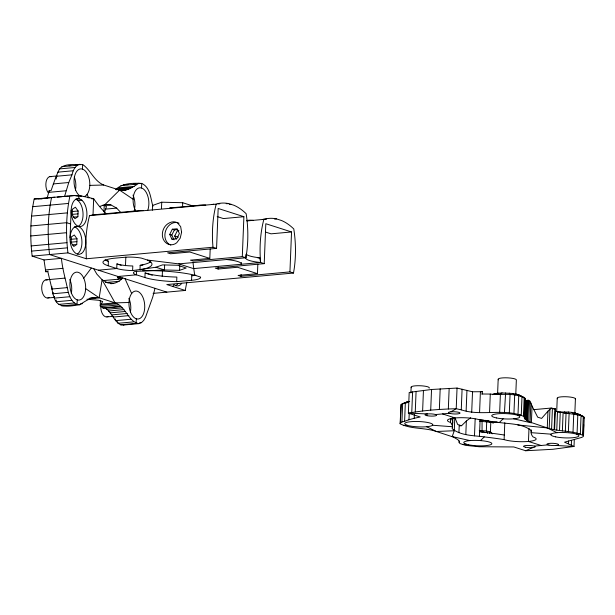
<?xml version="1.0" encoding="UTF-8"?>
<svg xmlns="http://www.w3.org/2000/svg" width="615" height="615" viewBox="0 0 615 615"><rect width="100%" height="100%" fill="white"/><g stroke="black" fill="none" stroke-linecap="round" stroke-linejoin="round"><path stroke-width="0.92" d="M154.988 288.327L152.743 297.107L145.571 317.125L143.749 320.392L141.458 322.606L138.852 323.628C128.204 321.806 125.983 306.439 115.059 302.864L99.176 297.775C91.75 296.338 85.477 301.089 79.781 304.709C73.2 304.886 69.872 297.775 68.311 292.371C66.043 281.032 62.546 269.924 61.415 258.354L44.003 259.937L32.134 256.132C29.943 237.136 30.25 217.764 34.179 199.006L73.892 195.593L81.787 196.054L93.665 198.691A116.412 64.89 84.8 0 0 106.08 213.536M246.846 220.931L263.858 219.378A78.351 43.673 84.8 0 1 276.458 218.902L281.547 220.531A78.351 43.673 84.8 0 1 293.786 228.964A78.351 43.673 84.8 0 1 294.17 269.032L293.509 273.037L289.934 271.892L291.541 231.963L265.811 223.722L264.212 263.651L260.637 262.505A20.833 3.974 2.3 0 1 245.869 257.777L242.295 256.632L243.901 216.703L218.171 208.462L216.565 248.391L212.99 247.245L86.315 258.769L67.919 252.88C65.736 233.877 66.036 214.512 69.964 195.747M54.389 296.468L54.351 298.121C57.956 309.468 71.002 305.878 79.781 304.709M142.595 270.746A49.761 9.494 2.3 0 1 194.671 275.182L200.559 277.065A20.695 3.951 2.3 0 1 191.565 280.309L176.674 281.662A34.817 6.642 2.3 0 1 144.925 277.542L136.407 274.82A17.412 3.321 2.3 0 1 135.246 271.423L164.443 269.977L179.595 270.354L186.222 267.994L177.689 265.265L162.537 264.888L155.91 267.241L132.617 270.577A17.405 3.321 2.3 0 1 116.742 268.517L108.225 265.788A30.589 5.835 2.3 0 1 113.437 258.308L124.561 257.293A13.868 2.645 2.3 0 1 141.573 258.169L147.469 260.06L178.757 263.881L245.869 257.777L245.977 254.61M70.041 237.844L71.156 210.076M76.775 244.501L77.006 238.758L74.284 234.984L71.325 236.936L71.094 242.679L73.823 246.454L76.775 244.501L72.247 244.908M77.89 216.726L78.12 210.991L75.399 207.217L72.439 209.169L72.209 214.912L74.938 218.686L77.89 216.726L73.362 217.141M78.482 226.366L74.607 226.95A14.037 7.826 84.8 0 1 81.803 239.589A14.037 7.826 84.8 0 1 77.513 253.903M77.221 299.874A14.037 7.826 84.8 0 0 84.87 281.409A14.037 7.826 84.8 0 0 71.232 277.042A14.037 7.826 84.8 0 0 77.221 299.874L77.036 304.463L61.562 305.87M82.472 169.087L82.656 164.497C75.199 165.22 65.152 162.683 59.54 168.902C56.073 175.813 53.651 183.285 51.076 190.604L49.139 190.781L47.024 198.553M86.315 258.769L85.869 240.965A78.351 43.673 84.8 0 1 89.544 215.65L93.019 214.881L93.665 198.691L91.827 198.86M120.671 306.616L103.258 308.2L100.183 305.939L100.414 300.243M103.966 211.783L104.235 205.133M108.225 265.788L108.409 261.198A30.589 5.835 2.3 0 1 105.042 259.814M132.617 270.577L132.802 265.988A17.405 3.321 2.3 0 1 116.927 263.927L116.742 268.517L98.369 270.193M125.483 265.711L125.829 257.155M136.553 271.146L136.407 274.82L118.034 276.489M136.292 318.801A14.037 7.826 84.8 0 0 143.941 300.328A14.037 7.826 84.8 0 0 130.295 295.961A14.037 7.826 84.8 0 0 136.292 318.801L136.107 323.39L120.632 324.797C113.706 321.153 111.869 312.297 105.196 308.03M141.542 188.006L141.727 183.416C132.517 183.047 122.654 183.001 115.681 189.512M150.783 261.759A49.754 9.494 2.3 0 1 140.159 265.319L139.974 269.908A49.754 9.494 2.3 0 0 147.469 260.06M144.925 277.542L145.109 272.96A34.817 6.642 2.3 0 0 176.859 277.073L176.674 281.662M150.268 262.513L150.344 260.606M152.366 210.215L152.558 205.456L161.73 202.197L182.709 202.719L193.617 206.21M161.476 208.57L161.73 202.197M162.229 276.512L162.46 270.815M164.636 265.211L164.443 269.977L155.91 267.241M179.595 270.354L179.788 265.588M182.563 206.517L182.709 202.719M191.565 280.309L191.749 275.72A20.695 3.951 2.3 0 0 195.808 275.189M242.295 256.632L193.356 261.083L190.465 260.16L209.815 258.4L210.192 248.975M257.831 264.235L257.454 273.66L237.505 267.271L218.156 269.032L218.233 267.141M289.934 271.892L240.995 276.343L241.072 274.436M400.096 423.743L401.118 404.47L408.967 401.395L402.656 403.64L401.918 421.998L400.38 422.828L400.096 423.743C411.02 429.378 424.627 427.379 436.335 431.484L453.524 437.119L457.975 439.756L459.451 441.747L459.167 442.662L460.151 443.615L465.586 445.36L479.177 446.744L513.809 446.951L525.679 450.749L552.9 449.281L574.018 446.452L574.279 439.879M400.38 422.828L401.118 404.47L406.953 401.895M401.918 421.998L404.601 421.321L405.339 402.963L409.713 401.387M404.601 421.321L408.975 419.745L409.229 413.326M410.905 392.939L411.127 387.266M412.588 391.932L409.19 392.516L408.368 413.172L411.758 412.588L412.588 391.932L431.538 389.48L457.045 388.065L472.528 391.786L482.314 391.701L482.221 394L481.737 394.1M408.975 419.745L414.202 418.292L414.349 414.541M411.758 412.588L415.256 411.988L416.086 391.34M415.256 411.988L422.62 410.989L423.451 390.333M422.62 410.989L430.708 410.136L431.538 389.48M430.708 410.136L439.348 409.467L440.179 388.811M439.348 409.467L448.335 408.983L449.165 388.326M504.169 439.602A139.997 26.729 2.3 0 0 485.865 437.088C474.511 435.382 461.442 436.143 452.171 428.724L452.479 426.426A139.974 26.706 2.3 0 0 450.48 422.436L450.626 418.769M452.317 424.973L452.625 417.462M452.471 427.733L452.886 417.485M469.945 440.601L452.217 436.573L454.27 430.746L454.769 418.285M457.045 388.065L456.215 408.721L450.949 411.804M458.921 432.699L459.228 425.096L457.637 424.435L455.162 418.215M459.167 442.662L459.236 440.832M556.068 445.483L574.018 446.452L564.547 442.185L581.69 437.419L583.228 436.589L583.512 435.674C572.588 430.039 558.981 432.038 547.273 427.925L528.716 421.644L524.964 419L524.157 417.67L524.441 416.747C504.938 407.668 481.514 416.686 461.258 409.851L462.088 389.195M466.124 411.012L466.954 390.356M465.816 434.444L466.355 421.021L470.667 417.762M471.697 412.442L472.528 391.786M474.48 435.874L475.164 418.976M479.577 412.35L480.407 391.694M479.439 436.381L480.123 419.507M489.563 412.419L490.293 394.061C501.686 395.26 514.94 392.301 525.179 398.389L524.441 416.747M497.604 393.523L498.173 379.347M499.657 412.673L500.395 394.315L502.017 392.924L512.733 393.462L518.23 394.576L524.195 397.444L523.457 415.802M504.438 412.673L505.607 392.924M504.792 422.743L504.115 439.617A17.543 3.344 2.3 0 0 528.47 441.447L541.085 445.491M509.312 412.911L510.05 394.553L509.258 393.108M513.94 413.388L514.678 395.03L512.733 393.462M515.754 394.915L516.362 379.801A9.125 1.737 2.3 0 0 505.422 377.795A9.125 1.737 2.3 0 0 498.657 379.809M518.022 414.056L518.76 395.699L515.793 393.961M524.272 414.917L524.68 404.824M524.472 418.331L525.179 398.389L522.896 397.19M524.964 419L525.702 400.642L525.21 399.973M525.633 419.661L526.371 401.303L525.702 400.642M526.617 401.941L526.678 400.411M526.486 420.329L527.224 401.972L526.371 401.303M527.332 420.868L528.162 400.219L524.856 400.649M527.516 420.991L528.162 400.219M528.716 421.644L529.546 400.995L528.346 400.334M528.992 428.301L528.47 441.447A17.543 3.344 2.3 0 0 533.128 436.981A139.997 26.714 2.3 0 1 531.129 432.983L531.206 429.839M530.092 422.297L530.86 403.094L530.23 401.318L529.546 400.995M530.86 403.094L532.06 406.1L531.391 422.836L513.671 418.807M556.982 432.683L547.273 427.925L547.95 411.189L551.232 408.045L555.422 408.952L554.592 429.601M549.195 428.417L549.964 409.213M551.594 428.97L552.424 408.322M554.115 429.508L554.945 408.86M556.713 411.497L557.244 398.266M556.76 430.023L557.498 411.666L555.33 411.243M559.519 430.515L560.257 412.158L557.498 411.666M562.379 430.984L563.117 412.627L560.257 412.158M565.331 431.423L566.069 413.065L563.117 412.627M568.375 431.838L569.113 413.48L568.329 412.027L557.813 412.035M568.398 443.769L568.506 440.955M571.327 445.106L571.512 440.409M573.011 432.307L573.749 413.949L571.804 412.381L568.329 412.027M574.817 413.834L575.425 398.72M577.093 432.975L577.831 414.618L574.864 412.88L571.804 412.381M582.528 434.72L583.266 416.363L574.864 412.88M583.335 433.836L583.704 424.658M583.512 435.674L584.25 417.316L577.293 413.503M117.834 277.688L117.865 277.058L120.578 277.934L117.834 277.688L119.779 277.511M241.372 262.52L241.288 264.266A20.833 3.974 2.3 0 0 226.528 259.538M56.165 179.042L56.495 176.259L71.97 174.852C72.985 170.493 75.092 165.374 79.919 164.251M88.829 298.721L99.176 297.775L102.09 279.771L96.87 274.152L93.665 268.655M245.869 257.777L246.523 253.772A78.351 43.673 84.8 0 0 246.146 213.705A78.351 43.673 84.8 0 0 233.908 205.272L228.818 203.642A78.351 43.673 84.8 0 0 216.219 204.119L89.544 215.65M153.112 293.378L185.238 290.457L186.806 282.162M47.978 270.923L47.816 271.607L45.879 271.784L46.04 271.1M64.667 196.085L68.765 182.517L71.97 174.852M104.35 212.798L106.495 206.602L104.542 205.518L102.551 205.333M531.137 431.676L531.437 430.692C522.197 423.243 509.097 424.104 497.789 422.305M583.966 418.231L584.25 417.316L578.938 414.187M53.267 292.394L52.836 293.786L54.351 298.121L69.826 296.714M564.239 413.234L564.67 411.842M172.815 286.475L173.914 284.584A14.037 7.826 84.8 0 0 181.663 283.461M100.183 305.939L102.682 301.535L98.738 300.274L86.892 299.221M169.709 234.415L172.331 229.226L177.166 228.788L179.38 233.539L176.766 238.72L171.931 239.166L169.709 234.415L171.808 235.091L174.03 239.835M171.808 235.091L174.429 229.902L177.65 229.61M176.174 239.181L174.698 236.014L177.312 230.825L178.927 230.679M489.571 433.352L490.416 431.722L490.785 422.543L487.818 420.806L484.758 420.299L486.703 421.867L490.785 422.543L496.874 421.982M83.732 278.157L91.228 268.163M133.878 211.26L135.031 209.723M547.95 411.189L541.607 418.415L537.671 417.155L532.06 406.1M99.584 206.586L105.119 204.411L119.587 190.104C127.013 191.549 133.286 186.799 138.982 183.17M459.697 425.864L461.581 425.695L466.355 421.021M110.815 283.73C115.451 283.646 119.687 281.363 122.739 277.965M480.453 440.594L484.282 436.927M499.326 422.49L503.155 418.815M479.454 431.861L481.699 430.577L486.334 431.046L490.416 431.722L492.254 433.836M492.915 394.561L496.013 393.469L502.017 392.924M496.028 394.569L498.75 393.116M525.679 450.749L532.659 447.612M493.83 394.415L496.013 393.469M492.277 394.676L493.999 393.977M120.632 324.797L123.377 325.043L125.114 324.359M68.311 292.371L52.836 293.786L51.968 289.019L52.613 288.819M414.202 418.292L420.237 416.978L408.368 413.172L427.54 413.933M481.829 391.801L482.314 391.701M212.229 204.488L213.751 204.195M405.339 402.963L407.161 402.725M69.003 165.735L70.825 165.573M75.376 165.158L77.198 164.989M61.838 166.68L77.306 165.274M59.54 168.902L75.015 167.495M57.718 172.169L73.193 170.762M49.992 176.597L57.218 175.944M53.29 183.923L68.765 182.517M128.074 184.654L123.507 184.577M133.532 184.162L135.354 183.993M139.905 183.578L141.727 183.416C150.49 187.406 150.483 198.353 152.927 206.317M120.901 185.599L136.376 184.192M48.616 192.357L66.028 190.773M118.61 187.821L134.085 186.414M116.865 188.905L132.34 187.498M115.997 189.728L130.557 188.405M118.726 190.05L128.743 189.136M119.61 190.35L126.89 189.689M121.716 190.327L125.352 189.989M34.179 199.006L41.774 198.514M43.604 198.345L54.597 197.346M57.356 197.092L61.946 196.677M63.783 196.508L68.38 196.093M71.132 195.839L73.892 195.593M75.999 195.862L77.836 195.693L79.589 198.829L81.611 199.952L83.456 201.935A14.037 7.826 84.8 0 1 83.671 224.767A14.037 7.826 84.8 0 1 71.448 214.935A14.037 7.826 84.8 0 1 79.589 198.829L75.722 199.183L77.736 200.306L79.581 202.289A14.037 7.826 84.8 0 1 78.628 226.136M79.95 196.223L81.787 196.054M87.876 197.722L89.713 197.553M77.99 200.582L81.864 200.229M32.749 206.686L68.542 203.427M104.542 205.518L110.946 204.933L116.673 208.108L120.586 212.329M72.685 211.491L78.12 210.991M105.357 209.138L116.673 208.108M31.55 216.119L67.335 212.867M71.663 214.435L78.005 213.859M93.019 214.881L139.013 210.622A78.351 43.673 84.8 0 1 143.233 210.607M228.818 203.642L226.197 203.688M229.487 204.495L231.363 204.326M30.873 225.959L66.666 222.699L70.602 223.96M30.75 235.96L66.535 232.708M243.901 216.703L223.391 218.571L217.187 216.58M274.582 219.071L276.458 218.902M70.663 239.335L77.006 238.758M71.455 242.125L76.89 241.626M31.173 245.923L66.966 242.671M31.649 251.097L67.435 247.837M291.541 231.963L271.038 233.831L265.711 232.124M32.134 256.132L67.919 252.88M216.565 248.391L167.626 252.842L170.516 253.772L189.858 252.012L209.815 258.4M44.003 259.937L45.495 269.916L62.907 268.332M140.159 265.319L142.911 265.065M257.908 257.969L259.738 257.8L260.637 262.505L193.525 268.609L178.757 263.881M45.848 279.856L64.921 278.111M264.212 263.651L215.273 268.102L218.156 269.032M104.227 280.502L121.632 278.918M105.442 282.546L119.179 281.293M191.749 275.72L195.47 275.382M47.816 271.607L51.968 289.019L67.442 287.612M257.454 273.66L238.113 275.42L240.995 276.343M293.509 273.037L166.834 284.561L185.238 290.457M47.801 297.991L54.12 297.422M89.767 298.221L95.64 297.629M89.936 298.321L97.547 297.629M71.886 300.328L56.411 301.734L56.18 300.043M58.871 304.379L74.346 302.972M80.565 303.856L82.387 303.687M100.952 304.148L115.059 302.864L128.965 302.503M100.468 305.217L116.658 303.749M101.106 306.547L118.518 304.963M102.936 307.923L120.348 306.339M106.672 309.299L122.147 307.892M108.432 311.006L123.899 309.599M110.147 312.866L125.621 311.459M111.807 314.88L127.282 313.473M106.872 316.917L113.191 316.341M113.421 317.04L128.896 315.633M130.957 319.246L115.482 320.653L115.251 318.962M133.409 321.891L117.942 323.298L117.503 321.683M139.636 322.775L141.458 322.606M123.377 325.043L138.852 323.628M435.658 414.548L449.388 413.295M533.843 409.628L551.232 408.045M403.271 425.618L407.145 425.265M517.399 415.233L521.266 414.879L522.004 396.521L518.23 394.576M462.342 444.537L466.208 444.184M576.47 434.152L580.337 433.798L581.075 415.44L566.069 413.065M534.22 446.121L547.95 444.868M496.905 394.515L500.395 394.315M553.646 409.052L555.422 408.952M218.041 203.88L219.801 203.803M263.036 219.271L266.564 219.101M454.27 430.746L436.335 431.484L426.626 426.733M54.727 197.292L51.591 197.423C47.663 216.18 47.355 235.553 49.546 254.549L166.865 292.133M448.335 408.983L456.215 408.721L461.258 409.851M89.798 185.376L103.704 185.015L119.587 190.104L133.117 199.252M482.221 394L490.293 394.061M38.107 198.845L42.051 198.945M565.054 413.272L569.113 413.48M479.631 421.275L486.703 421.867L486.334 431.046L487.764 433.414M479.262 430.454L481.699 430.577L484.82 432.537M432.522 425.242A14.037 2.675 2.3 0 0 414.141 421.498A14.037 2.675 2.3 0 0 409.575 425.88A14.037 2.675 2.3 0 0 432.522 425.242L452.502 426.749M531.106 432.668L551.086 434.167M105.119 204.411L110.946 204.933M113.644 283.469L107.817 282.946L102.09 279.771L115.059 302.864M517.792 424.965L547.273 427.925M483.89 420.214L481.284 419.945L482.068 421.398L482.052 432.445M259.738 257.8L258.592 257.677A20.833 3.974 2.3 0 1 246.177 254.095M488.633 421.006L493.338 422.836M459.228 425.096L461.581 425.695M479.492 419.791A17.543 3.352 2.3 0 0 455.146 417.962L442.523 413.926M172.331 229.226L174.429 229.902M174.698 236.014L178.327 237.175M171.931 239.166L173.33 239.612M105.719 260.337L108.409 261.198M116.927 263.927L121.186 265.296M145.109 272.96L152.289 275.251M490.255 421.421L493.276 422.974M103.704 185.015C93.995 181.056 90.682 169.963 82.656 164.497M527.224 401.972L528.07 402.51M85.646 288.635L99.176 297.775M491.892 422.105L492.638 422.82M87.099 194.371L88.598 197.715M124.906 278.472L131.664 293.509M45.495 269.916L45.879 271.784M194.671 275.182L193.202 264.296A78.351 43.673 84.8 0 1 193.11 262.49M49.139 190.781L49.231 191.542M260.637 262.505L260.314 258.192A78.351 43.673 84.8 0 1 263.858 219.378M212.99 247.245L212.667 242.933A78.351 43.673 84.8 0 1 216.219 204.119M51.883 286.59L51.968 289.019M557.72 398.735A9.125 1.737 2.3 0 1 565.677 396.729A9.125 1.737 2.3 0 1 575.286 399.166M479.623 431.791A140.012 26.714 2.3 0 1 504.3 435.028M450.48 422.436A17.543 3.352 2.3 0 1 455.146 417.962M411.612 387.734A9.125 1.737 2.3 0 1 419.561 385.728A9.125 1.737 2.3 0 1 429.178 388.165M451.033 418.292A140.005 26.714 2.3 0 1 452.655 423.151M497.827 422.282A139.982 26.691 2.3 0 1 479.546 419.776M177.797 283.807A14.037 7.826 84.8 0 1 176.075 285.475M174.783 207.501A78.351 43.673 84.8 0 0 169.755 207.955L198.184 205.364A78.351 43.673 84.8 0 1 205.764 205.079M170.809 245.054A11.7 9.448 -72.2 0 1 165.789 230.394A11.7 9.448 -72.2 0 1 179.05 223.207M246.661 220.478A78.351 43.673 84.8 0 1 253.403 220.339M135.754 211.16A14.037 7.826 84.8 0 1 134.746 192.026A14.037 7.826 84.8 0 1 145.409 191.111A14.037 7.826 84.8 0 1 147.808 210.13M128.873 298.344A14.037 7.826 84.8 0 1 130.38 312.297M117.765 279.272A140.012 78.043 84.8 0 1 119.979 277.396M108.14 316.418A9.125 5.089 84.8 0 1 100.775 306.209M133.024 195.086A14.037 7.826 84.8 0 1 134.524 209.039M81.365 196.615A14.037 7.826 84.8 0 1 74.907 175.083A14.037 7.826 84.8 0 1 88.03 175.237A14.037 7.826 84.8 0 1 84.094 196.654M48.101 192.595A9.125 5.089 84.8 0 1 46.117 181.763A9.125 5.089 84.8 0 1 51.329 176.72M49.077 297.499A9.125 5.089 84.8 0 1 41.789 289.657A9.125 5.089 84.8 0 1 47.186 279.979M69.81 279.425A14.037 7.826 84.8 0 1 71.309 293.378M74.277 176.936A14.037 7.826 84.8 0 1 75.46 190.12M181.594 232.255L180.203 238.151L176.743 242.756A11.593 9.594 -86.3 0 1 167.065 243.632C160.023 239.174 161.345 228.104 167.864 223.76A11.593 8.956 -59.8 0 1 177.535 222.884L180.664 226.681L181.594 232.255M81.38 253.549L79.427 254.318A14.037 7.826 84.8 0 1 70.256 235.491A14.037 7.826 84.8 0 1 82.887 230.533A14.037 7.826 84.8 0 1 81.38 253.549M525.556 447.251A5.85 1.115 2.3 0 0 535.119 446.99A5.85 1.115 2.3 0 0 527.462 445.429A5.85 1.115 2.3 0 0 525.556 447.251M468.645 444.799A14.037 2.675 2.3 0 0 491.593 444.168A14.037 2.675 2.3 0 0 473.212 440.417A14.037 2.675 2.3 0 0 468.645 444.799M548.964 445.122A5.85 1.115 2.3 0 0 558.528 444.86A5.85 1.115 2.3 0 0 550.871 443.3A5.85 1.115 2.3 0 0 548.964 445.122M555.691 436.881A14.037 2.675 2.3 0 0 578.638 436.243A14.037 2.675 2.3 0 0 560.257 432.499A14.037 2.675 2.3 0 0 555.691 436.881M496.62 417.962A14.037 2.675 2.3 0 0 519.567 417.324A14.037 2.675 2.3 0 0 501.187 413.58A14.037 2.675 2.3 0 0 496.62 417.962M427.002 415.686A5.85 1.115 2.3 0 0 436.558 415.417A5.85 1.115 2.3 0 0 428.901 413.857A5.85 1.115 2.3 0 0 427.002 415.686M450.403 413.557A5.85 1.115 2.3 0 0 459.966 413.288A5.85 1.115 2.3 0 0 452.309 411.727A5.85 1.115 2.3 0 0 450.403 413.557"/></g></svg>
